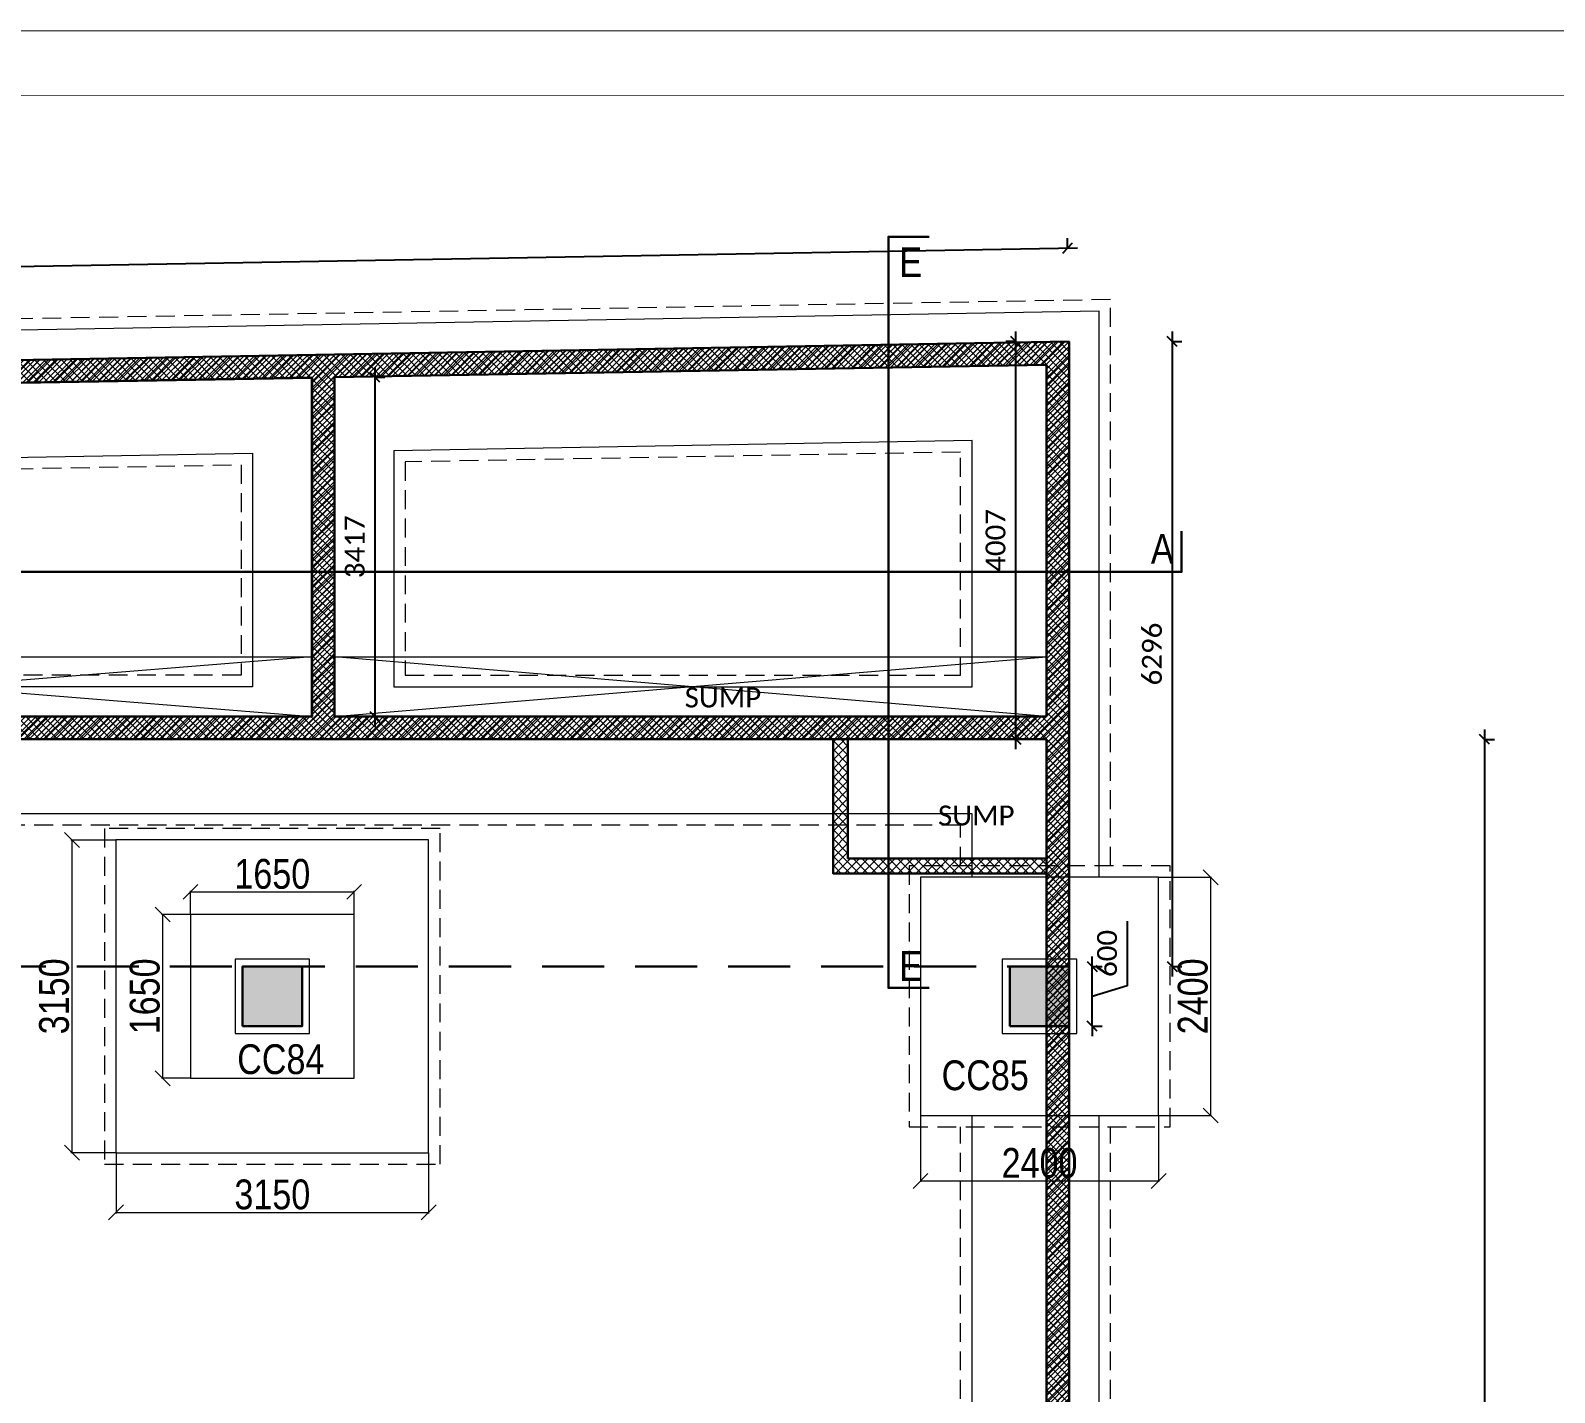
# Model space of a CAD drawing. Header units: millimetres. Extents: x 1112055 to 3390982, y -148532 to 766891.
# Drawn here: x 1983360 to 1998715, y 369835 to 383554 of the extents above; entities that cross this region are included whole.
import ezdxf

# ---------------------------------------------------------------- set-up
doc = ezdxf.new("R2010")
doc.units = ezdxf.units.MM
doc.header["$PDMODE"] = 35
doc.header["$PDSIZE"] = -25
doc.linetypes.add('DASHED2', pattern=[0.375, 0.25, -0.125])
doc.linetypes.add('Hidden', pattern=[9.525, 6.35, -3.175])
for name, color, linetype, lineweight in [('A_COL', 5, 'Continuous', 25), ('A_Cut-out', 251, 'Continuous', 9), ('A_R.C.C', 5, 'Continuous', 25), ('B COL. NO.', 3, 'Continuous', 20), ('B FINAL COLUMN', 1, 'Continuous', 30), ('B FOOTING', 49, 'Continuous', 20), ('B FOOTING DIM', 234, 'Continuous', 9), ('B HATCH', 250, 'Continuous', 0), ('B P.C.C', 251, 'Continuous', 0), ('B TITLE BLOCK', 250, 'Continuous', 0)]:
    doc.layers.add(name, color=color, linetype=linetype, lineweight=lineweight)
for name, color, linetype, lineweight, true_color in [('A_COL HATCH', 7, 'Continuous', 0, 0xc0c0c0), ('A_R.C.C HATCH', 7, 'Continuous', 0, 0xc0c0c0), ('B Pedestal', 7, 'Continuous', 9, 0x5c8948), ('B-COL HT', 7, 'Continuous', 0, 0x4e4f45)]:
    doc.layers.add(name, color=color, linetype=linetype, lineweight=lineweight, true_color=true_color)
doc.layers.add('SXO-TEXT-AREA LOCATION', color=7, linetype='Continuous')
doc.styles.add('Cali', font='calibri.ttf')
doc.styles.get("Standard").update_dxf_attribs({"font": 'arial.ttf'})
doc.styles.add('SWINC', font='swissc.ttf')
doc.dimstyles.new('1.100', dxfattribs={"dimtxt": 200, "dimasz": 100, "dimexe": 100, "dimexo": 100, "dimgap": 100, "dimtad": 1, "dimdec": 0, "dimzin": 0, "dimdsep": 46, "dimtxsty": 'Cali', "dimblk": 'OBLIQUE', "dimcen": 0, "dimdle": 100, "dimclrd": 256, "dimclre": 256, "dimclrt": 3, "dimadec": 0, "dimazin": 0, "dimtfac": 1, "dimtdec": 0, "dimtofl": 0, "dimtmove": 1, "dimatfit": 0, "dimfxl": 100, "dimfxlon": 1, "dimtolj": 1, "dimtzin": 0, "dimlwd": -1, "dimlwe": -1, "dimarcsym": 0})
doc.dimstyles.new('BHOOMI', dxfattribs={"dimtxt": 230, "dimasz": 150, "dimexe": 10, "dimexo": 0, "dimgap": 25, "dimtad": 1, "dimdec": 0, "dimzin": 0, "dimdsep": 46, "dimtxsty": 'SWINC', "dimblk": 'OBLIQUE', "dimcen": 0.09, "dimclrd": 250, "dimclre": 250, "dimclrt": 256, "dimaunit": 1, "dimadec": 3, "dimazin": 0, "dimtfac": 1, "dimtdec": 0, "dimtofl": 0, "dimtmove": 1, "dimatfit": 3, "dimfxl": 100, "dimtolj": 1, "dimtzin": 0, "dimlwd": 9, "dimlwe": 5, "dimarcsym": 0})

# ---------------------------------------------------------------- blocks, each defined once
blk = doc.blocks.new('A$C4824')
at = {"layer": 'A_R.C.C HATCH'}
h = blk.add_hatch(dxfattribs=at)
h.set_pattern_fill('ANSI31', color=256, scale=300, style=0)
h.set_pattern_definition([(45, (33068.957, -102038.65), (-26.516504, 26.516504), [])])
h.paths.add_polyline_path([(37226, 109791), (32724, 109791), (32724, 109205), (0, 109205), (0, 0), (50920, 0), (50920, 39880), (63550, 39880), (63550, 113021), (37226, 112559)])
h.paths.add_polyline_path([(48260, 112523), (44975, 112465), (44975, 109245), (48260, 109244)], flags=16)
h.paths.add_polyline_path([(42405, 109791), (42405, 112420), (37456, 112333), (37456, 109791)], flags=0)
h.paths.add_polyline_path([(42635, 106355), (44065, 106355), (44065, 112449), (42635, 112424)], flags=0)
h.paths.add_polyline_path([(44745, 112461), (44282, 112453), (44282, 99895), (28740, 99895), (28740, 100125), (44065, 100125), (44065, 106125), (28740, 106125), (28740, 106355), (42405, 106355), (42405, 109561), (32954, 109561), (32954, 108975), (230, 108975), (230, 230), (50690, 230), (50690, 40110), (63320, 40110), (63320, 109014), (44745, 109015)], flags=16)
h.paths.add_polyline_path([(55920, 109244), (48490, 109244), (48490, 112527), (55920, 112657)], flags=16)
h.paths.add_polyline_path([(63320, 109244), (63320, 112787), (56145, 112661), (56145, 109244)], flags=16)
at = {"layer": 'A_R.C.C'}
for points in [[(37226, 109791), (32724, 109791), (32724, 109205), (0, 109205), (0, 0), (50920, 0), (50920, 39880), (63550, 39880), (63550, 113021), (37226, 112559)], [(63320, 109244), (63320, 112787), (56145, 112661), (56145, 109244)], [(55920, 109244), (48490, 109244), (48490, 112527), (55920, 112657)], [(44745, 112461), (44282, 112453), (44282, 99895), (28740, 99895), (28740, 100125), (44065, 100125), (44065, 106125), (28740, 106125), (28740, 106355), (42405, 106355), (42405, 109561), (32954, 109561), (32954, 108975), (230, 108975), (230, 230), (50690, 230), (50690, 40110), (63320, 40110), (63320, 109014), (44745, 109015)]]:
    blk.add_lwpolyline(points, close=True, dxfattribs=at)
blk = doc.blocks.new('A$C17056')
at = {"layer": 'A_COL HATCH'}
for points in [[(-8330, -600), (-8330, 0), (-7730, 0), (-7730, -600)], [(-600, -600), (-600, 0), (0, 0), (0, -600)]]:
    blk.add_hatch(color=256, dxfattribs=at).paths.add_polyline_path(points)
at = {"layer": 'A_COL'}
for points in [[(-8330, -600), (-8330, 0), (-7730, 0), (-7730, -600)], [(-600, -600), (-600, 0), (0, 0), (0, -600)]]:
    blk.add_lwpolyline(points, close=True, dxfattribs=at)
blk = doc.blocks.new('A$C4b8f6dbc')
at = {"layer": 'A_COL'}
blk.add_blockref('A$C17056', (63550, 115195), dxfattribs=at)
at = {"layer": 'A_R.C.C'}
blk.add_blockref('A$C4824', (0, 8470), dxfattribs=at)
blk = doc.blocks.new('_Oblique')
at = {"color": 0, "linetype": 'ByBlock', "lineweight": -2}
blk.add_line((-0.5, -0.5), (0.5, 0.5), dxfattribs=at)
blk = doc.blocks.new('*D2053')
at = {"layer": 'B FOOTING DIM', "color": 250, "lineweight": 5, "ltscale": 0.5, "transparency": 16777216}
for p, q in [((1984972, 374650), (1984972, 374888)), ((1984972, 374878), (1986622, 374878)), ((1986622, 374650), (1986622, 374888))]:
    blk.add_line(p, q, dxfattribs=at)
at = {"layer": 'Defpoints', "color": 0, "lineweight": 30, "ltscale": 0.5, "transparency": 16777216}
for p in [(1986622, 374878), (1984972, 374650), (1986622, 374650)]:
    blk.add_point(p, dxfattribs=at)
at = {"layer": 'B FOOTING DIM', "color": 250, "lineweight": 5, "ltscale": 0.5, "transparency": 16777216, "xscale": 150, "yscale": 150, "zscale": 150, "rotation": 180}
blk.add_blockref('_Oblique', (1984972, 374878), dxfattribs=at)
at = {"layer": 'B FOOTING DIM', "color": 250, "lineweight": 5, "ltscale": 0.5, "transparency": 16777216, "xscale": 150, "yscale": 150, "zscale": 150}
blk.add_blockref('_Oblique', (1986622, 374878), dxfattribs=at)
at = {"layer": 'B FOOTING DIM', "ltscale": 0.5, "transparency": 16777216, "insert": (1985797, 375057), "char_height": 300, "attachment_point": 5, "style": 'SWINC'}
blk.add_mtext('\\A1;1650', dxfattribs=at)
blk = doc.blocks.new('*D2054')
at = {"layer": 'B FOOTING DIM', "color": 250, "lineweight": 5, "ltscale": 0.5, "transparency": 16777216}
for p, q in [((1984972, 374650), (1984682, 374650)), ((1984692, 374650), (1984692, 373000)), ((1984972, 373000), (1984682, 373000))]:
    blk.add_line(p, q, dxfattribs=at)
at = {"layer": 'Defpoints', "color": 0, "lineweight": 30, "ltscale": 0.5, "transparency": 16777216}
for p in [(1984972, 374650), (1984692, 373000), (1984972, 373000)]:
    blk.add_point(p, dxfattribs=at)
at = {"layer": 'B FOOTING DIM', "color": 250, "lineweight": 5, "ltscale": 0.5, "transparency": 16777216, "xscale": 150, "yscale": 150, "zscale": 150}
for p, rotation in [((1984692, 374650), 90), ((1984692, 373000), 270)]:
    blk.add_blockref('_Oblique', p, dxfattribs=dict(at, rotation=rotation))
at = {"layer": 'B FOOTING DIM', "ltscale": 0.5, "transparency": 16777216, "insert": (1984513, 373825), "char_height": 300, "attachment_point": 5, "rotation": 90, "style": 'SWINC'}
blk.add_mtext('\\A1;1650', dxfattribs=at)
blk = doc.blocks.new('*D1822')
at = {"layer": 'B FOOTING DIM', "color": 250, "lineweight": 5, "ltscale": 0.5, "transparency": 16777216}
for p, q in [((1984222, 372250), (1984222, 371639)), ((1987372, 372250), (1987372, 371639)), ((1984222, 371649), (1987372, 371649))]:
    blk.add_line(p, q, dxfattribs=at)
at = {"layer": 'Defpoints', "color": 0, "lineweight": 30, "ltscale": 0.5, "transparency": 16777216}
for p in [(1984222, 372250), (1987372, 372250), (1987372, 371649)]:
    blk.add_point(p, dxfattribs=at)
at = {"layer": 'B FOOTING DIM', "color": 250, "lineweight": 5, "ltscale": 0.5, "transparency": 16777216, "xscale": 150, "yscale": 150, "zscale": 150, "rotation": 180}
blk.add_blockref('_Oblique', (1984222, 371649), dxfattribs=at)
at = {"layer": 'B FOOTING DIM', "color": 250, "lineweight": 5, "ltscale": 0.5, "transparency": 16777216, "xscale": 150, "yscale": 150, "zscale": 150}
blk.add_blockref('_Oblique', (1987372, 371649), dxfattribs=at)
at = {"layer": 'B FOOTING DIM', "ltscale": 0.5, "transparency": 16777216, "insert": (1985797, 371828), "char_height": 300, "attachment_point": 5, "style": 'SWINC'}
blk.add_mtext('\\A1;3150', dxfattribs=at)
blk = doc.blocks.new('*D2055')
at = {"layer": 'B FOOTING DIM', "color": 250, "lineweight": 5, "ltscale": 0.5, "transparency": 16777216}
for p, q in [((1984222, 375400), (1983768, 375400)), ((1983778, 375400), (1983778, 372250)), ((1984222, 372250), (1983768, 372250))]:
    blk.add_line(p, q, dxfattribs=at)
at = {"layer": 'Defpoints', "color": 0, "lineweight": 30, "ltscale": 0.5, "transparency": 16777216}
for p in [(1984222, 375400), (1983778, 372250), (1984222, 372250)]:
    blk.add_point(p, dxfattribs=at)
at = {"layer": 'B FOOTING DIM', "color": 250, "lineweight": 5, "ltscale": 0.5, "transparency": 16777216, "xscale": 150, "yscale": 150, "zscale": 150}
for p, rotation in [((1983778, 375400), 90), ((1983778, 372250), 270)]:
    blk.add_blockref('_Oblique', p, dxfattribs=dict(at, rotation=rotation))
at = {"layer": 'B FOOTING DIM', "ltscale": 0.5, "transparency": 16777216, "insert": (1983599, 373825), "char_height": 300, "attachment_point": 5, "rotation": 90, "style": 'SWINC'}
blk.add_mtext('\\A1;3150', dxfattribs=at)
blk = doc.blocks.new('*D1823')
at = {"layer": 'B FOOTING DIM', "color": 250, "lineweight": 5, "ltscale": 0.5, "transparency": 16777216}
for p, q in [((1992327, 372625), (1992327, 371956)), ((1994727, 372625), (1994727, 371956)), ((1992327, 371966), (1994727, 371966))]:
    blk.add_line(p, q, dxfattribs=at)
at = {"layer": 'Defpoints', "color": 0, "lineweight": 30, "ltscale": 0.5, "transparency": 16777216}
for p in [(1992327, 372625), (1994727, 372625), (1994727, 371966)]:
    blk.add_point(p, dxfattribs=at)
at = {"layer": 'B FOOTING DIM', "color": 250, "lineweight": 5, "ltscale": 0.5, "transparency": 16777216, "xscale": 150, "yscale": 150, "zscale": 150, "rotation": 180}
blk.add_blockref('_Oblique', (1992327, 371966), dxfattribs=at)
at = {"layer": 'B FOOTING DIM', "color": 250, "lineweight": 5, "ltscale": 0.5, "transparency": 16777216, "xscale": 150, "yscale": 150, "zscale": 150}
blk.add_blockref('_Oblique', (1994727, 371966), dxfattribs=at)
at = {"layer": 'B FOOTING DIM', "ltscale": 0.5, "transparency": 16777216, "insert": (1993527, 372145), "char_height": 300, "attachment_point": 5, "style": 'SWINC'}
blk.add_mtext('\\A1;2400', dxfattribs=at)
blk = doc.blocks.new('*D2068')
at = {"layer": 'B FOOTING DIM', "color": 250, "lineweight": 5, "ltscale": 0.5, "transparency": 16777216}
for p, q in [((1994727, 375025), (1995261, 375025)), ((1995251, 375025), (1995251, 372625)), ((1994727, 372625), (1995261, 372625))]:
    blk.add_line(p, q, dxfattribs=at)
at = {"layer": 'Defpoints', "color": 0, "lineweight": 30, "ltscale": 0.5, "transparency": 16777216}
for p in [(1994727, 375025), (1994727, 372625), (1995251, 372625)]:
    blk.add_point(p, dxfattribs=at)
at = {"layer": 'B FOOTING DIM', "color": 250, "lineweight": 5, "ltscale": 0.5, "transparency": 16777216, "xscale": 150, "yscale": 150, "zscale": 150}
for p, rotation in [((1995251, 375025), 90), ((1995251, 372625), 270)]:
    blk.add_blockref('_Oblique', p, dxfattribs=dict(at, rotation=rotation))
at = {"layer": 'B FOOTING DIM', "ltscale": 0.5, "transparency": 16777216, "insert": (1995072, 373825), "char_height": 300, "attachment_point": 5, "rotation": 90, "style": 'SWINC'}
blk.add_mtext('\\A1;2400', dxfattribs=at)
blk = doc.blocks.new('*D3073')
at = {"transparency": 16777216}
for p, q in [((1998010, 376514), (1998010, 332180)), ((1998010, 376414), (1998110, 376414)), ((1998010, 332280), (1998110, 332280))]:
    blk.add_line(p, q, dxfattribs=at)
at = {"layer": 'Defpoints', "color": 0, "transparency": 16777216}
for p in [(1993597, 376414), (1993597, 332280), (1998010, 332280)]:
    blk.add_point(p, dxfattribs=at)
at = {"transparency": 16777216, "xscale": 100, "yscale": 100, "zscale": 100}
for p, rotation in [((1998010, 376414), 90), ((1998010, 332280), 270)]:
    blk.add_blockref('_Oblique', p, dxfattribs=dict(at, rotation=rotation))
at = {"color": 3, "transparency": 16777216, "insert": (1997808, 354347), "char_height": 200, "attachment_point": 5, "rotation": 90, "style": 'Cali'}
blk.add_mtext('\\A1;44134', dxfattribs=at)
blk = doc.blocks.new('*D3080')
at = {"transparency": 16777216}
for p, q in [((1994410, 374583), (1994410, 373931)), ((1994058, 374125), (1994058, 374225)), ((1994057, 374125), (1994158, 374125)), ((1994058, 373525), (1994058, 374125)), ((1994410, 373931), (1994058, 373825)), ((1994057, 373525), (1994158, 373525)), ((1994058, 373525), (1994058, 373425))]:
    blk.add_line(p, q, dxfattribs=at)
at = {"layer": 'Defpoints', "color": 0, "transparency": 16777216}
for p in [(1993827, 374125), (1994058, 374125), (1993827, 373525)]:
    blk.add_point(p, dxfattribs=at)
at = {"transparency": 16777216, "xscale": 100, "yscale": 100, "zscale": 100}
for p, rotation in [((1994058, 374125), 270), ((1994058, 373525), 90)]:
    blk.add_blockref('_Oblique', p, dxfattribs=dict(at, rotation=rotation))
at = {"color": 3, "transparency": 16777216, "insert": (1994208, 374257), "char_height": 200, "attachment_point": 5, "rotation": 90, "style": 'Cali'}
blk.add_mtext('\\A1;600', dxfattribs=at)
blk = doc.blocks.new('*D6868')
at = {"transparency": 16777216}
for p, q in [((1993810, 381363), (1993809, 381463)), ((1967386, 380899), (1993910, 381365)), ((1967486, 380901), (1967485, 381001))]:
    blk.add_line(p, q, dxfattribs=at)
at = {"layer": 'Defpoints', "color": 0, "lineweight": 40, "transparency": 16777216}
for p in [(1993810, 381363), (1993827, 380421), (1967503, 379959)]:
    blk.add_point(p, dxfattribs=at)
at = {"transparency": 16777216, "xscale": 100, "yscale": 100, "zscale": 100}
for p, rotation in [((1993810, 381363), 1.005421484427697), ((1967486, 380901), 181.0054214844277)]:
    blk.add_blockref('_Oblique', p, dxfattribs=dict(at, rotation=rotation))
at = {"color": 3, "lineweight": 40, "transparency": 16777216, "insert": (1980645, 381334), "char_height": 200, "attachment_point": 5, "rotation": 1.0054, "style": 'Cali'}
blk.add_mtext('\\A1;26328', dxfattribs=at)
blk = doc.blocks.new('*D6869')
at = {"transparency": 16777216}
for p, q in [((1986830, 380161), (1986830, 376544)), ((1986830, 380061), (1986930, 380061)), ((1986830, 376644), (1986930, 376644))]:
    blk.add_line(p, q, dxfattribs=at)
at = {"layer": 'Defpoints', "color": 0, "lineweight": 40, "transparency": 16777216}
for p in [(1986422, 380061), (1986422, 376644), (1986830, 376644)]:
    blk.add_point(p, dxfattribs=at)
at = {"transparency": 16777216, "xscale": 100, "yscale": 100, "zscale": 100}
for p, rotation in [((1986830, 380061), 90), ((1986830, 376644), 270)]:
    blk.add_blockref('_Oblique', p, dxfattribs=dict(at, rotation=rotation))
at = {"color": 3, "lineweight": 40, "transparency": 16777216, "insert": (1986628, 378353), "char_height": 200, "attachment_point": 5, "rotation": 90, "style": 'Cali'}
blk.add_mtext('\\A1;3417', dxfattribs=at)
blk = doc.blocks.new('*D6871')
at = {"transparency": 16777216}
for p, q in [((1994862, 380521), (1994862, 374025)), ((1994862, 380421), (1994962, 380421)), ((1994862, 374125), (1994962, 374125))]:
    blk.add_line(p, q, dxfattribs=at)
at = {"layer": 'Defpoints', "color": 0, "lineweight": 40, "transparency": 16777216}
for p in [(1993827, 380421), (1993827, 374125), (1994862, 374125)]:
    blk.add_point(p, dxfattribs=at)
at = {"transparency": 16777216, "xscale": 100, "yscale": 100, "zscale": 100}
for p, rotation in [((1994862, 380421), 90), ((1994862, 374125), 270)]:
    blk.add_blockref('_Oblique', p, dxfattribs=dict(at, rotation=rotation))
at = {"color": 3, "lineweight": 40, "transparency": 16777216, "insert": (1994660, 377273), "char_height": 200, "attachment_point": 5, "rotation": 90, "style": 'Cali'}
blk.add_mtext('\\A1;6296', dxfattribs=at)
blk = doc.blocks.new('*D6872')
at = {"transparency": 16777216}
for p, q in [((1993287, 376314), (1993287, 380521)), ((1993287, 380421), (1993187, 380421)), ((1993287, 376414), (1993187, 376414))]:
    blk.add_line(p, q, dxfattribs=at)
at = {"layer": 'Defpoints', "color": 0, "lineweight": 40, "transparency": 16777216}
for p in [(1993287, 380421), (1993827, 380421), (1993597, 376414)]:
    blk.add_point(p, dxfattribs=at)
at = {"transparency": 16777216, "xscale": 100, "yscale": 100, "zscale": 100}
for p, rotation in [((1993287, 380421), 90), ((1993287, 376414), 270)]:
    blk.add_blockref('_Oblique', p, dxfattribs=dict(at, rotation=rotation))
at = {"color": 3, "lineweight": 40, "transparency": 16777216, "insert": (1993084, 378418), "char_height": 200, "attachment_point": 5, "rotation": 90, "style": 'Cali'}
blk.add_mtext('\\A1;4007', dxfattribs=at)

msp = doc.modelspace()

# ---------------------------------------------------------------- hatches: boundary and pattern name
at = {"layer": 'B HATCH', "lineweight": 0}
h = msp.add_hatch(dxfattribs=at)
h.set_pattern_fill('ANSI37', color=250, scale=20, style=0)
h.set_pattern_definition([(45, (216966.357, -141945.74), (-44.9012806, 44.9012806), []), (135, (216966.357, -141945.74), (-44.9012806, -44.9012806), [])])
h.paths.add_polyline_path([(1993596.9, 376644.1), (1993596.9, 380187.1), (1986421.9, 380061.1), (1986421.9, 376644.3)], flags=16)
h.paths.add_polyline_path([(1967732.9, 377190.9), (1972681.9, 377190.9), (1972681.9, 379819.8), (1967732.9, 379732.9)], flags=16)
h.paths.add_polyline_path([(1974571.9, 379853.2), (1975021.9, 379861.1), (1975021.9, 376643.9), (1974571.9, 376643.9)], flags=16)
h.paths.add_polyline_path([(1930506.9, 376375.7), (1930506.9, 267630.1), (1980966.9, 267630.1), (1980966.9, 307510.1), (1993596.9, 307510.1), (1993596.9, 376414.1), (1974558.5, 376414.7), (1974558.5, 373755.1), (1974341.9, 373755.1), (1974341.9, 379849.1), (1972911.9, 379824), (1972911.9, 373755.1), (1972681.9, 373755.1), (1972681.9, 376960.9), (1963230.9, 376960.9), (1963230.9, 376375.7)], flags=16)
h.paths.add_polyline_path([(1986196.6, 380057.2), (1986196.6, 376644.4), (1978766.9, 376644.6), (1978766.9, 379926.8)], flags=16)
h.paths.add_polyline_path([(1975251.9, 376644.7), (1975251.9, 379865.1), (1978536.9, 379922.8), (1978536.9, 376644.6)], flags=16)
h.paths.add_polyline_path([(1963000.9, 376605.7), (1930276.9, 376605.7), (1930276.9, 267400.1), (1981196.9, 267400.1), (1981196.9, 307280.1), (1993826.9, 307280.1), (1993826.9, 380421.1), (1967502.9, 379959.1), (1967502.9, 377190.9), (1963000.9, 377190.9)])
at = {"layer": 'B HATCH'}
h = msp.add_hatch(dxfattribs=at)
h.set_pattern_fill('ANSI37', color=250, scale=20, style=0)
h.set_pattern_definition([(45, (108475.24, -141945.74), (-44.9012806, 44.9012806), []), (135, (108475.24, -141945.74), (-44.9012806, -44.9012806), [])])
h.paths.add_polyline_path([(1993597.2, 375064.1), (1991446.9, 375064.1), (1991446.9, 376411.7), (1991596.9, 376414.1), (1991596.9, 375214.1), (1993596.9, 375214.1)])
at = {"layer": 'B-COL HT', "lineweight": 0}
h = msp.add_hatch(color=250, dxfattribs=at)
h.dxf.hatch_style = 1
h.paths.add_polyline_path([(1985496.9, 373525.1), (1986096.9, 373525.1), (1986096.9, 374125.1), (1985496.9, 374125.1)])
h = msp.add_hatch(color=250, dxfattribs=at)
h.dxf.hatch_style = 1
h.paths.add_polyline_path([(1993226.9, 373525.1), (1993826.9, 373525.1), (1993826.9, 374125.1), (1993226.9, 374125.1)])

# ---------------------------------------------------------------- linework, layer by layer
at = {"color": 6, "lineweight": 30}
for points in [[(1992414.2, 381477.2), (1992005, 381477.2), (1992005, 373909.8), (1992414.2, 373909.8)], [(1966337.6, 378510.2), (1966337.6, 378100.9), (1994958.5, 378100.9), (1994958.5, 378510.2)]]:
    msp.add_lwpolyline(points, dxfattribs=at)
at = {"color": 16, "linetype": 'DASHED2', "lineweight": 30, "ltscale": 2500}
msp.add_lwpolyline([(1941476.9, 332280.1), (1993826.9, 332280.1), (1993826.9, 374125.1), (1941476.9, 374125.1)], close=True, dxfattribs=at)
at = {"layer": 'A_Cut-out', "ltscale": 10}
for p, q in [((1986196.6, 377244), (1978766.9, 376644.6)), ((1978766.9, 377244), (1986196.6, 376644.4)), ((1986421.9, 376644.3), (1993596.9, 377244)), ((1993596.9, 376644.1), (1986421.9, 377244))]:
    msp.add_line(p, q, dxfattribs=at)
for points in [[(1978766.9, 377244), (1986196.6, 377244)], [(1986421.9, 377244), (1993596.9, 377244)]]:
    msp.add_lwpolyline(points, dxfattribs=at)
at = {"layer": 'B FINAL COLUMN', "color": 16, "lineweight": 30}
msp.add_lwpolyline([(1963000.9, 376605.7), (1930276.9, 376605.7), (1930276.9, 267400.1), (1981196.9, 267400.1), (1981196.9, 307280.1), (1993826.9, 307280.1), (1993826.9, 380421.1), (1967502.9, 379959.1), (1967502.9, 377190.9), (1963000.9, 377190.9), (1963000.9, 376605.7)], dxfattribs=at)
at = {"layer": 'B FINAL COLUMN', "color": 1, "lineweight": 30}
msp.add_lwpolyline([(1978766.9, 379926.8), (1986196.6, 380057.2), (1986196.6, 376644.4), (1978766.9, 376644.6)], close=True, dxfattribs=at)
for points in [[(1993596.9, 376644.1), (1993596.9, 380187.1), (1986421.9, 380061.1), (1986421.9, 376644.3), (1993596.9, 376644.1)], [(1993597.2, 375064.1), (1991446.9, 375064.1), (1991446.9, 376411.7), (1991596.9, 376414.1), (1991596.9, 375214.1), (1993596.9, 375214.1), (1993597.2, 375064.1)]]:
    msp.add_lwpolyline(points, dxfattribs=at)
at = {"layer": 'B FINAL COLUMN', "color": 16, "lineweight": 30}
msp.add_lwpolyline([(1930506.9, 267630.1), (1980966.9, 267630.1), (1980966.9, 307510.1), (1993596.9, 307510.1), (1993596.9, 376414.1), (1974558.5, 376414.7), (1974558.5, 373755.1), (1974341.9, 373755.1), (1974341.9, 379849.1), (1972911.9, 379824), (1972911.9, 373755.1), (1972681.9, 373755.1), (1972681.9, 376960.9), (1963230.9, 376960.9), (1963230.9, 376375.7), (1930506.9, 376375.7)], close=True, dxfattribs=at)
at = {"layer": 'B FINAL COLUMN'}
for points in [[(1985496.9, 373525.1), (1986096.9, 373525.1), (1986096.9, 374125.1), (1985496.9, 374125.1)], [(1993226.9, 373525.1), (1993826.9, 373525.1), (1993826.9, 374125.1), (1993226.9, 374125.1)]]:
    msp.add_lwpolyline(points, close=True, dxfattribs=at)
at = {"layer": 'B FOOTING'}
for points in [[(1994126.9, 375025.1), (1994126.9, 380726.4), (1967202.9, 380253.9), (1967202.9, 377490.9), (1962700.9, 377490.9), (1962700.9, 376905.7), (1929976.9, 376905.7), (1929976.9, 374680.2)], [(1992846.9, 375025.1), (1992846.9, 375664.2), (1975308.5, 375664.7), (1975308.5, 375100.1)], [(1992846.9, 368800.1), (1992846.9, 372625.1)], [(1994126.9, 368800.1), (1994126.9, 372625.1)]]:
    msp.add_lwpolyline(points, dxfattribs=at)
for points in [[(1979366.9, 379187.2), (1985596.5, 379296.5), (1985596.6, 376944.4), (1979366.9, 376944.5)], [(1992846.9, 376944.2), (1992846.9, 379423.8), (1987021.9, 379321.6), (1987021.9, 376944.3)], [(1984221.9, 372250.1), (1987371.9, 372250.1), (1987371.9, 375400.1), (1984221.9, 375400.1)], [(1992326.9, 372625.1), (1994726.9, 372625.1), (1994726.9, 375025.1), (1992326.9, 375025.1)], [(1984971.9, 373000.1), (1986621.9, 373000.1), (1986621.9, 374650.1), (1984971.9, 374650.1)]]:
    msp.add_lwpolyline(points, close=True, dxfattribs=at)
at = {"layer": 'B P.C.C', "color": 250, "linetype": 'Hidden', "lineweight": 0, "ltscale": 30}
for points in [[(1994241.9, 375140.1), (1994241.9, 380843.5), (1967087.9, 380366.9), (1967087.9, 377605.9), (1962585.9, 377605.9), (1962585.9, 377020.7), (1929861.9, 377020.7), (1929861.9, 374795.2)], [(1992731.9, 375140.1), (1992731.9, 375549.2), (1975423.5, 375549.7), (1975423.5, 375215.1)], [(1992731.9, 368915.1), (1992731.9, 372510.1)], [(1994241.9, 368915.1), (1994241.9, 372510.1)]]:
    msp.add_lwpolyline(points, dxfattribs=at)
for points in [[(1992731.9, 377059.2), (1992731.9, 379306.7), (1987136.9, 379208.6), (1987136.9, 377059.3)], [(1979481.9, 379074.2), (1985481.5, 379179.5), (1985481.6, 377059.4), (1979481.9, 377059.5)], [(1984106.9, 372135.1), (1987486.9, 372135.1), (1987486.9, 375515.1), (1984106.9, 375515.1)], [(1992211.9, 372510.1), (1994841.9, 372510.1), (1994841.9, 375140.1), (1992211.9, 375140.1)]]:
    msp.add_lwpolyline(points, close=True, dxfattribs=at)
at = {"layer": 'B Pedestal', "color": 87, "lineweight": 9}
for points in [[(1985421.9, 373450.1), (1986171.9, 373450.1), (1986171.9, 374200.1), (1985421.9, 374200.1)], [(1993151.9, 373450.1), (1993901.9, 373450.1), (1993901.9, 374200.1), (1993151.9, 374200.1)]]:
    msp.add_lwpolyline(points, close=True, dxfattribs=at)
at = {"layer": 'B TITLE BLOCK', "color": 1, "const_width": 8.39}
msp.add_lwpolyline([(1923598.8, 383550.1), (2021147.1, 383550.1), (2021147.1, 215877.3), (1923598.8, 215877.3)], close=True, dxfattribs=at)
at = {"layer": 'B TITLE BLOCK', "color": 250, "lineweight": 0, "const_width": 8.39}
msp.add_lwpolyline([(1924251.4, 382897.4), (2020494.4, 382897.4), (2020494.4, 216529.9), (1924251.4, 216529.9)], close=True, dxfattribs=at)

# ---------------------------------------------------------------- block references
at = {"layer": 'B FOOTING'}
msp.add_blockref('A$C4b8f6dbc', (1930276.9, 258930.1), dxfattribs=at)

# ---------------------------------------------------------------- texts
at = {"color": 6, "lineweight": 30, "style": 'SWINC'}
for s, p in [('E', (1992113.4, 381070.6)), ('A', (1994648.5, 378183.1)), ('E', (1992113.4, 373980.9))]:
    msp.add_text(s, height=300, dxfattribs=at).set_placement(p)
at = {"layer": 'B COL. NO.', "style": 'SWINC'}
for s, p in [('CC84', (1985443.4, 373042.1)), ('CC85', (1992540.5, 372880.1))]:
    msp.add_text(s, height=300, dxfattribs=at).set_placement(p)
at = {"layer": 'SXO-TEXT-AREA LOCATION', "char_height": 200, "attachment_point": 1}
for insert in [(1989951.7, 376935.2), (1992504.3, 375747)]:
    msp.add_mtext('\\pxqc;{\\fCalibri|b0|i0|c0|p34;SUMP}', dxfattribs=dict(at, insert=insert))

# ---------------------------------------------------------------- dimensions: what is measured, and where the dimension line sits
at = {"color": 4, "lineweight": 40}
dim = msp.add_aligned_dim(p1=(1967502.9, 379959.1), p2=(1993826.9, 380421.1), distance=941.9, dimstyle='1.100', override={"dimfxl": 0.18, "dimarcsym": 2}, dxfattribs=at)
dim.commit()
dim.dimension.update_dxf_attribs({"geometry": '*D6868', "text_midpoint": (1980644.8, 381334.3)})
for base, p1, p2, picture, middle in [((1993286.7, 380421.1), (1993596.9, 376414.1), (1993826.9, 380421.1), '*D6872', (1993084.2, 378417.6)), ((1994862.2, 374125.1), (1993826.9, 380421.1), (1993826.9, 374125.1), '*D6871', (1994659.8, 377273.1)), ((1986830.3, 376644.3), (1986421.9, 380061.1), (1986421.9, 376644.3), '*D6869', (1986627.9, 378352.7))]:
    dim = msp.add_linear_dim(base=base, p1=p1, p2=p2, angle=90, dimstyle='1.100', override={"dimfxl": 0.18, "dimarcsym": 2}, dxfattribs=at)
    dim.commit()
    dim.dimension.update_dxf_attribs({"geometry": picture, "text_midpoint": middle})
for base, p1, p2, picture, middle in [((1998010.1, 332280.1), (1993596.9, 376414.1), (1993596.9, 332280.1), '*D3073', (1997807.7, 354347.1)), ((1994057.5, 374125.1), (1993826.9, 373525.1), (1993826.9, 374125.1), '*D3080', (1994207.5, 374030.8))]:
    dim = msp.add_linear_dim(base=base, p1=p1, p2=p2, angle=90, dimstyle='1.100', override={"dimfxl": 0.18, "dimarcsym": 2})
    dim.commit()
    dim.dimension.update_dxf_attribs({"geometry": picture, "text_midpoint": middle})
at = {"layer": 'B FOOTING DIM', "color": 250, "ltscale": 0.5}
for base, p1, p2, picture, middle in [((1983778, 372250.1), (1984221.9, 375400.1), (1984221.9, 372250.1), '*D2055', (1983599, 373825.1)), ((1995250.9, 372625.1), (1994726.9, 375025.1), (1994726.9, 372625.1), '*D2068', (1995071.7, 373825.1)), ((1984692.3, 373000.1), (1984971.9, 374650.1), (1984971.9, 373000.1), '*D2054', (1984513.3, 373825.1))]:
    dim = msp.add_linear_dim(base=base, p1=p1, p2=p2, angle=90, dimstyle='BHOOMI', override={"dimtxt": 300, "dimlwd": 5}, dxfattribs=at)
    dim.commit()
    dim.dimension.update_dxf_attribs({"geometry": picture, "text_midpoint": middle})
for base, p1, p2, picture, middle in [((1986621.9, 374878.3), (1984971.9, 374650.1), (1986621.9, 374650.1), '*D2053', (1985796.9, 375057.3)), ((1994726.9, 371966.3), (1992326.9, 372625.1), (1994726.9, 372625.1), '*D1823', (1993526.9, 372145.5)), ((1987371.9, 371649.5), (1984221.9, 372250.1), (1987371.9, 372250.1), '*D1822', (1985796.9, 371828.5))]:
    dim = msp.add_linear_dim(base=base, p1=p1, p2=p2, dimstyle='BHOOMI', override={"dimtxt": 300, "dimlwd": 5}, dxfattribs=at)
    dim.commit()
    dim.dimension.update_dxf_attribs({"geometry": picture, "text_midpoint": middle})

doc.saveas('drawing.dxf')
